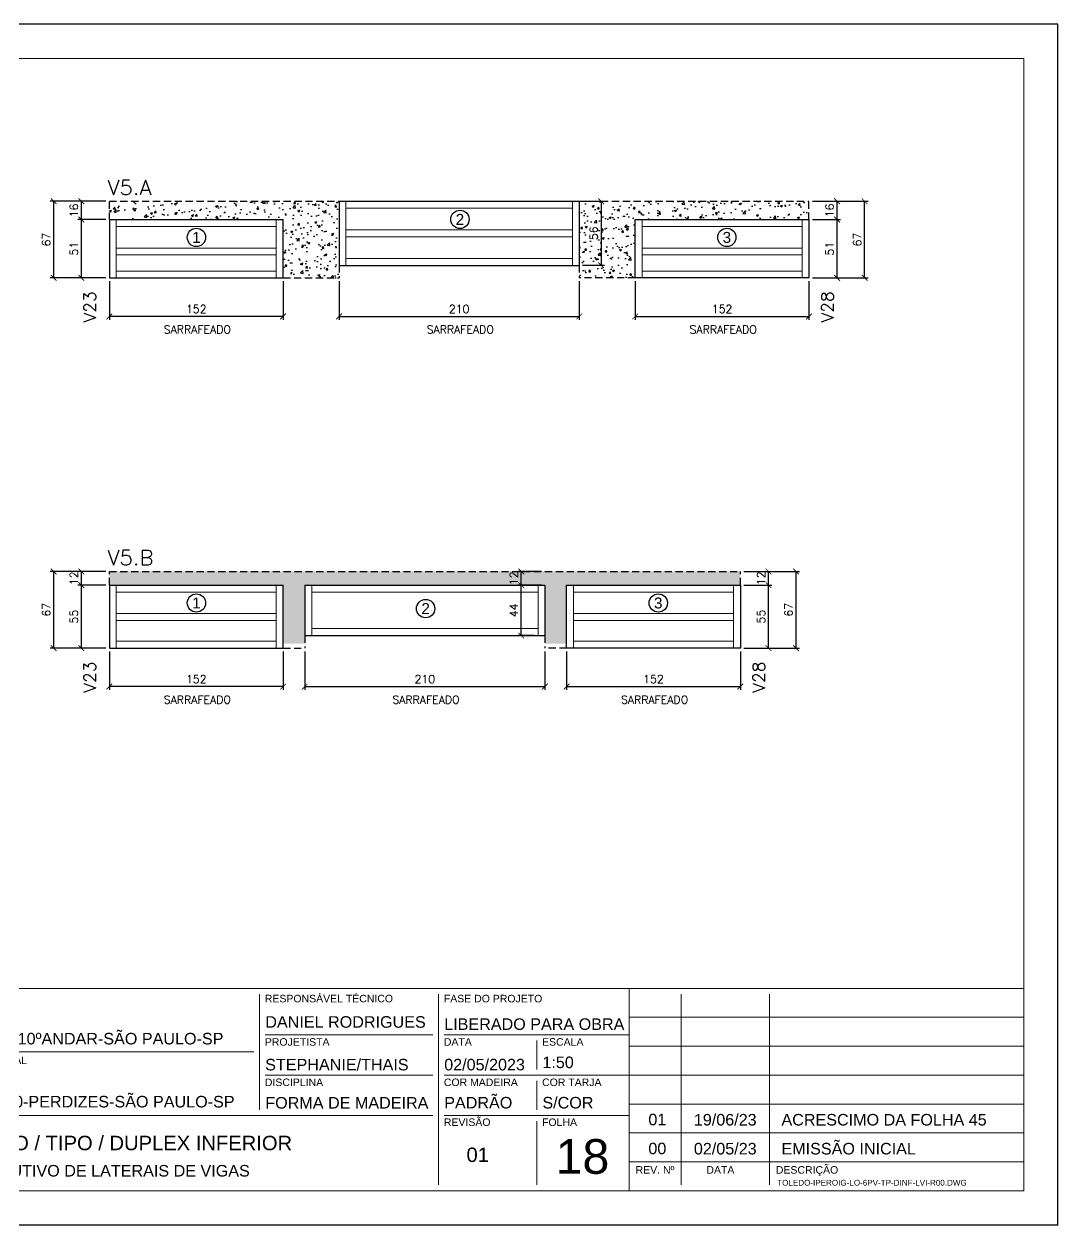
# Model space of a CAD drawing. Extents: x -23436 to 4767, y -4638 to 9755.
# Drawn here: x -16926 to -16021, y 4082 to 5132 of the extents above; entities that cross this region are included whole.
import ezdxf
from ezdxf.enums import TextEntityAlignment as Align

# ---------------------------------------------------------------- set-up
doc = ezdxf.new("R2010")
doc.units = 0
doc.header["$PDMODE"] = 2
doc.header["$PDSIZE"] = 10
doc.linetypes.add('HIDDEN', pattern=[9.525, 6.35, -3.175])
doc.layers.get('0').update_dxf_attribs({"lineweight": 13})
doc.layers.get('Defpoints').update_dxf_attribs({"lineweight": 13})
for name, color, linetype in [('Concreto', 250, 'HIDDEN'), ('Cota', 4, 'Continuous'), ('MB Logo', 255, 'Continuous'), ('Painéis', 200, 'Continuous'), ('Romaneio', 10, 'Continuous')]:
    doc.layers.add(name, color=color, linetype=linetype)
for name, color, linetype, lineweight in [('FOLHA MB', 7, 'Continuous', 13), ('N° Folha', 5, 'Continuous', 13), ('Sarr 2.2x7', 40, 'Continuous', 9), ('Texto Seção', 7, 'Continuous', 15)]:
    doc.layers.add(name, color=color, linetype=linetype, lineweight=lineweight)
doc.layers.add('Laje_Perimetro', color=7, linetype='Continuous', plot=False)
doc.styles.add('ARIAL', font='arial.ttf', dxfattribs={"oblique": 15, "height": 25})
doc.styles.add('MB_C01', font='arial.ttf', dxfattribs={"height": 1.3})
doc.styles.add('MB_C02', font='arial.ttf', dxfattribs={"height": 2})
doc.styles.add('MB_C03', font='arial.ttf', dxfattribs={"height": 2.5})
doc.styles.add('MB_C04', font='arial.ttf', dxfattribs={"height": 6})
doc.styles.add('REGUA-120', font='ROMANS.shx', dxfattribs={"height": 15})
doc.styles.add('ROMANS', font='romans.shx')
doc.dimstyles.new('Cota Paínel', dxfattribs={"dimtxt": 7, "dimasz": 5, "dimexe": 3, "dimexo": 3, "dimgap": 3, "dimtad": 1, "dimdec": 1, "dimzin": 12, "dimdsep": 46, "dimtxsty": 'ROMANS', "dimblk": 'ARCHTICK', "dimcen": 0, "dimclrd": 4, "dimclre": 4, "dimclrt": 1, "dimadec": 1, "dimazin": 3, "dimtfac": 1, "dimtdec": 1, "dimtmove": 0, "dimatfit": 3, "dimldrblk": 'OBLIQUE', "dimfxl": 1, "dimtolj": 1, "dimtzin": 12, "dimarcsym": 0})
pattern_1 = [(50, (0, 0), (17.931505, -1.568803), [1.875, -20.625]), (355, (0, 0), (-3.468783, 18.804803), [1.5, -16.5]), (100.45144, (1.494, -0.13), (14.462721, 17.236), [1.593505, -17.528553]), (46.1842, (0, 5), (26.681033, -4.137982), [2.8125, -30.9375]), (96.63564, (2.223, 4.655), (23.36655, 24.352965), [2.39026, -26.292844]), (351.18416, (0, 5), (23.36655, 24.352965), [2.25, -24.75]), (21, (2.5, 3.75), (14.922676, -10.065472), [1.875, -20.625]), (326, (2.5, 3.75), (6.082883, 18.128751), [1.5, -16.5]), (71.45144, (3.744, 2.911), (21.00556, 8.063279), [1.593505, -17.528553]), (37.5, (0, 0), (0.3039964, 8.3223463), [0, -16.3, 0, -16.75, 0, -16.5625]), (7.5, (0, 0), (6.5767384, 9.860293), [0, -9.55, 0, -15.925, 0, -6.3125]), (327.5, (-5.575, 0), (13.345561, -0.5638718), [0, -6.25, 0, -19.5, 0, -25.875]), (317.5, (-8.075, 0), (14.579654, 2.5026246), [0, -8.125, 0, -12.95, 0, -18.375])]

# ---------------------------------------------------------------- blocks, each defined once
blk = doc.blocks.new('A$C169d8357')
at = {"layer": 'FOLHA MB', "color": 1}
for p, q in [((1109.8, 356.7), (70, 356.7)), ((786.6, 351.7), (786.6, 250.7)), ((943.1, 351.7), (943.1, 185)), ((1109.8, 356.7), (1109.8, 179.9)), ((1455, 356.7), (1109.8, 356.7)), ((1155.3, 185), (1155.3, 351.7)), ((1232.6, 351.7), (1232.6, 185)), ((1455, 331.5), (1109.8, 331.5)), ((938.1, 316.3), (791.6, 316.3)), ((1109.8, 316.3), (948.2, 316.3)), ((1029, 311.3), (1029, 286)), ((1455, 306.2), (1109.8, 306.2)), ((781.5, 301.2), (450.7, 301.2)), ((938.1, 281), (791.6, 281)), ((1109.8, 281), (948.2, 281)), ((1029, 275.9), (1029, 250.7)), ((1455, 281), (1109.8, 281)), ((1455, 255.7), (1109.8, 255.7)), ((938.1, 245.6), (450.7, 245.6)), ((1109.8, 245.6), (948.2, 245.6)), ((1029, 240.6), (1029, 185)), ((1455, 230.4), (1109.8, 230.4)), ((1455, 205.2), (1109.8, 205.2))]:
    blk.add_line(p, q, dxfattribs=at)
for points in [[(0, 1199.9), (0, 149.9), (1485, 149.9), (1485, 1199.9)], [(70, 1169.9), (70, 179.9), (1455, 179.9), (1455, 1169.9)]]:
    blk.add_lwpolyline(points, close=True, dxfattribs=at)
at = {"layer": 'FOLHA MB', "color": 6}
for s, height, style, p in [('RESPONSÁVEL TÉCNICO', 6.566, 'MB_C01', (791.2, 344.6)), ('FASE DO PROJETO', 6.566, 'MB_C01', (947.8, 344.6)), ('R. HUNGRIA,620-10ºANDAR-SÃO PAULO-SP', 10.102, 'MB_C02', (459.7, 307.8)), ('PROJETISTA', 6.57, 'MB_C01', (791.2, 306.7)), ('DATA', 6.57, 'MB_C01', (947.8, 306.7)), ('ESCALA', 6.57, 'MB_C01', (1033.7, 306.7)), ('EMPREENDIMENTO E LOCAL', 6.566, 'MB_C01', (454.3, 290.6)), ('DISCIPLINA', 6.57, 'MB_C01', (791.2, 271.4)), ('COR MADEIRA', 6.566, 'MB_C01', (947.8, 271.4)), ('COR TARJA', 6.57, 'MB_C01', (1033.7, 271.4)), ('RUA IPEROIG,180-PERDIZES-SÃO PAULO-SP', 10.102, 'MB_C02', (459.7, 252.7)), ('REVISÃO', 6.57, 'MB_C01', (947.8, 236.5)), ('FOLHA', 6.57, 'MB_C01', (1033.7, 236.5)), ('PROJETO EXECUTIVO DE LATERAIS DE VIGAS', 10.102, 'MB_C02', (459.7, 192.3))]:
    blk.add_text(s, height=height, dxfattribs=dict(at, style=style)).set_placement(p)
at = {"layer": 'FOLHA MB', "color": 5}
for s, height, style, p in [('DANIEL RODRIGUES', 10.102, 'MB_C02', (791.6, 322.4)), ('LIBERADO PARA OBRA', 10.102, 'MB_C02', (948.1, 320.5)), ('STEPHANIE/THAIS', 10.102, 'MB_C02', (791.5, 285.1)), ('02/05/2023', 10.1, 'MB_C02', (948.1, 285.1)), ('1:50', 10.1, 'MB_C02', (1034, 287.1)), ('PADRÃO', 10.1, 'MB_C02', (948.1, 251.8)), ('FORMA DE MADEIRA', 10.102, 'MB_C02', (791.6, 251.7)), ('S/COR', 10.1, 'MB_C02', (1034, 251.8)), ('01', 10.1, 'MB_C02', (1126.7, 237.1)), ('19/06/23', 10.1, 'MB_C02', (1166.5, 236.9)), ('ACRESCIMO DA FOLHA 45', 10.102, 'MB_C02', (1243.1, 236.9)), ('6º PAVIMENTO / TIPO / DUPLEX INFERIOR', 12.628, 'MB_C03', (459.7, 215.3)), ('00', 10.1, 'MB_C02', (1126.7, 211.8)), ('02/05/23', 10.1, 'MB_C02', (1166.5, 211.6)), ('EMISSÃO INICIAL', 10.102, 'MB_C02', (1243.1, 211.6)), ('01', 12.63, 'MB_C03', (967.6, 205))]:
    blk.add_text(s, height=height, dxfattribs=dict(at, style=style)).set_placement(p)
at = {"layer": 'FOLHA MB', "color": 6, "style": 'MB_C01'}
for s, p in [('REV. Nº', (1132.5, 198.1)), ('DATA', (1189.7, 198.1)), ('DESCRIÇÃO', (1265.5, 198.1))]:
    blk.add_text(s, height=6.57, dxfattribs=at).set_placement(p, align=Align.MIDDLE_CENTER)
at = {"layer": 'FOLHA MB', "insert": (1239.4, 189.4), "char_height": 5.051, "width": 210.818, "attachment_point": 1, "style": 'MB_C04'}
blk.add_mtext('TOLEDO-IPEROIG-LO-6PV-TP-DINF-LVI-R00.DWG', dxfattribs=at)
blk = doc.blocks.new('_ArchTick')
at = {"color": 0, "linetype": 'ByBlock', "const_width": 0.15}
blk.add_lwpolyline([(-0.5, -0.5), (0.5, 0.5)], dxfattribs=at)
blk = doc.blocks.new('*D406')
at = {"layer": 'Cota', "color": 4, "lineweight": -2, "transparency": 16777216}
for p, q in [((-16236.2, 4961.3), (-16211.6, 4961.3)), ((-16214.6, 4910.3), (-16214.6, 4961.3)), ((-16236.2, 4910.3), (-16211.6, 4910.3))]:
    blk.add_line(p, q, dxfattribs=at)
at = {"layer": 'Defpoints', "color": 0, "transparency": 16777216}
for p in [(-16239.2, 4961.3), (-16214.6, 4961.3), (-16239.2, 4910.3)]:
    blk.add_point(p, dxfattribs=at)
at = {"layer": 'Cota', "color": 4, "lineweight": -2, "transparency": 16777216, "xscale": 5, "yscale": 5, "zscale": 5}
for p, rotation in [((-16214.6, 4961.3), 90), ((-16214.6, 4910.3), 270)]:
    blk.add_blockref('_ArchTick', p, dxfattribs=dict(at, rotation=rotation))
at = {"layer": 'Cota', "color": 1, "transparency": 16777216, "insert": (-16221.1, 4935.8), "char_height": 7, "attachment_point": 5, "rotation": 90, "style": 'ROMANS'}
blk.add_mtext('\\A1;51', dxfattribs=at)
blk = doc.blocks.new('_OBLIQUE')
at = {"color": 0, "linetype": 'ByBlock', "lineweight": -2}
for p, q in [((0, 0), (-1, 0)), ((-0.5, -0.5), (0.5, 0.5))]:
    blk.add_line(p, q, dxfattribs=at)
blk = doc.blocks.new('*D407')
at = {"layer": 'Cota', "color": 4, "lineweight": -2, "transparency": 16777216}
for p, q in [((-16236.2, 4977.3), (-16211.6, 4977.3)), ((-16214.6, 4961.3), (-16214.6, 4977.3)), ((-16236.2, 4961.3), (-16211.6, 4961.3))]:
    blk.add_line(p, q, dxfattribs=at)
at = {"layer": 'Defpoints', "color": 0, "transparency": 16777216}
for p in [(-16239.2, 4977.3), (-16214.6, 4977.3), (-16239.2, 4961.3)]:
    blk.add_point(p, dxfattribs=at)
at = {"layer": 'Cota', "color": 4, "lineweight": -2, "transparency": 16777216, "xscale": 5, "yscale": 5, "zscale": 5}
for p, rotation in [((-16214.6, 4977.3), 90), ((-16214.6, 4961.3), 270)]:
    blk.add_blockref('_ArchTick', p, dxfattribs=dict(at, rotation=rotation))
at = {"layer": 'Cota', "color": 1, "transparency": 16777216, "insert": (-16221.1, 4969.3), "char_height": 7, "attachment_point": 5, "rotation": 90, "style": 'ROMANS'}
blk.add_mtext('\\A1;16', dxfattribs=at)
blk = doc.blocks.new('*D408')
at = {"layer": 'Cota', "color": 4, "lineweight": -2, "transparency": 16777216}
for p, q in [((-16236.2, 4977.3), (-16187.5, 4977.3)), ((-16190.5, 4910.3), (-16190.5, 4977.3)), ((-16236.2, 4910.3), (-16187.5, 4910.3))]:
    blk.add_line(p, q, dxfattribs=at)
at = {"layer": 'Defpoints', "color": 0, "transparency": 16777216}
for p in [(-16239.2, 4977.3), (-16190.5, 4977.3), (-16239.2, 4910.3)]:
    blk.add_point(p, dxfattribs=at)
at = {"layer": 'Cota', "color": 4, "lineweight": -2, "transparency": 16777216, "xscale": 5, "yscale": 5, "zscale": 5}
for p, rotation in [((-16190.5, 4977.3), 90), ((-16190.5, 4910.3), 270)]:
    blk.add_blockref('_ArchTick', p, dxfattribs=dict(at, rotation=rotation))
at = {"layer": 'Cota', "color": 1, "transparency": 16777216, "insert": (-16197, 4943.8), "char_height": 7, "attachment_point": 5, "rotation": 90, "style": 'ROMANS'}
blk.add_mtext('\\A1;67', dxfattribs=at)
blk = doc.blocks.new('*D409')
at = {"layer": 'Cota', "color": 4, "lineweight": -2, "transparency": 16777216}
for p, q in [((-16854.2, 4961.3), (-16878.7, 4961.3)), ((-16875.7, 4910.3), (-16875.7, 4961.3)), ((-16854.2, 4910.3), (-16878.7, 4910.3))]:
    blk.add_line(p, q, dxfattribs=at)
at = {"layer": 'Defpoints', "color": 0, "transparency": 16777216}
for p in [(-16875.7, 4961.3), (-16851.2, 4961.3), (-16851.2, 4910.3)]:
    blk.add_point(p, dxfattribs=at)
at = {"layer": 'Cota', "color": 4, "lineweight": -2, "transparency": 16777216, "xscale": 5, "yscale": 5, "zscale": 5}
for p, rotation in [((-16875.7, 4961.3), 90), ((-16875.7, 4910.3), 270)]:
    blk.add_blockref('_ArchTick', p, dxfattribs=dict(at, rotation=rotation))
at = {"layer": 'Cota', "color": 1, "transparency": 16777216, "insert": (-16882.2, 4935.8), "char_height": 7, "attachment_point": 5, "rotation": 90, "style": 'ROMANS'}
blk.add_mtext('\\A1;51', dxfattribs=at)
blk = doc.blocks.new('*D410')
at = {"layer": 'Cota', "color": 4, "lineweight": -2, "transparency": 16777216}
for p, q in [((-16854.2, 4977.3), (-16878.7, 4977.3)), ((-16875.7, 4961.3), (-16875.7, 4977.3)), ((-16854.2, 4961.3), (-16878.7, 4961.3))]:
    blk.add_line(p, q, dxfattribs=at)
at = {"layer": 'Defpoints', "color": 0, "transparency": 16777216}
for p in [(-16875.7, 4977.3), (-16851.2, 4977.3), (-16851.2, 4961.3)]:
    blk.add_point(p, dxfattribs=at)
at = {"layer": 'Cota', "color": 4, "lineweight": -2, "transparency": 16777216, "xscale": 5, "yscale": 5, "zscale": 5}
for p, rotation in [((-16875.7, 4977.3), 90), ((-16875.7, 4961.3), 270)]:
    blk.add_blockref('_ArchTick', p, dxfattribs=dict(at, rotation=rotation))
at = {"layer": 'Cota', "color": 1, "transparency": 16777216, "insert": (-16882.2, 4969.3), "char_height": 7, "attachment_point": 5, "rotation": 90, "style": 'ROMANS'}
blk.add_mtext('\\A1;16', dxfattribs=at)
blk = doc.blocks.new('*D411')
at = {"layer": 'Cota', "color": 4, "lineweight": -2, "transparency": 16777216}
for p, q in [((-16854.2, 4977.3), (-16902.9, 4977.3)), ((-16899.9, 4910.3), (-16899.9, 4977.3)), ((-16854.2, 4910.3), (-16902.9, 4910.3))]:
    blk.add_line(p, q, dxfattribs=at)
at = {"layer": 'Defpoints', "color": 0, "transparency": 16777216}
for p in [(-16899.9, 4977.3), (-16851.2, 4977.3), (-16851.2, 4910.3)]:
    blk.add_point(p, dxfattribs=at)
at = {"layer": 'Cota', "color": 4, "lineweight": -2, "transparency": 16777216, "xscale": 5, "yscale": 5, "zscale": 5}
for p, rotation in [((-16899.9, 4977.3), 90), ((-16899.9, 4910.3), 270)]:
    blk.add_blockref('_ArchTick', p, dxfattribs=dict(at, rotation=rotation))
at = {"layer": 'Cota', "color": 1, "transparency": 16777216, "insert": (-16906.4, 4943.8), "char_height": 7, "attachment_point": 5, "rotation": 90, "style": 'ROMANS'}
blk.add_mtext('\\A1;67', dxfattribs=at)
blk = doc.blocks.new('*D412')
at = {"layer": 'Cota', "color": 4, "lineweight": -2, "transparency": 16777216}
for p, q in [((-16851.2, 4907.3), (-16851.2, 4873.6)), ((-16699.2, 4907.3), (-16699.2, 4873.6)), ((-16699.2, 4876.6), (-16851.2, 4876.6))]:
    blk.add_line(p, q, dxfattribs=at)
at = {"layer": 'Defpoints', "color": 0, "transparency": 16777216}
for p in [(-16851.2, 4910.3), (-16699.2, 4910.3), (-16851.2, 4876.6)]:
    blk.add_point(p, dxfattribs=at)
at = {"layer": 'Cota', "color": 4, "lineweight": -2, "transparency": 16777216, "xscale": 5, "yscale": 5, "zscale": 5, "rotation": 180}
blk.add_blockref('_ArchTick', (-16851.2, 4876.6), dxfattribs=at)
at = {"layer": 'Cota', "color": 4, "lineweight": -2, "transparency": 16777216, "xscale": 5, "yscale": 5, "zscale": 5}
blk.add_blockref('_ArchTick', (-16699.2, 4876.6), dxfattribs=at)
at = {"layer": 'Cota', "color": 1, "transparency": 16777216, "insert": (-16775.2, 4883.1), "char_height": 7, "attachment_point": 5, "style": 'ROMANS'}
blk.add_mtext('\\A1;152', dxfattribs=at)
blk = doc.blocks.new('*D413')
at = {"layer": 'Cota', "color": 4, "lineweight": -2, "transparency": 16777216}
for p, q in [((-16650.2, 4907.3), (-16650.2, 4873.6)), ((-16440.2, 4907.3), (-16440.2, 4873.6)), ((-16650.2, 4876.6), (-16440.2, 4876.6))]:
    blk.add_line(p, q, dxfattribs=at)
at = {"layer": 'Defpoints', "color": 0, "transparency": 16777216}
for p in [(-16650.2, 4910.3), (-16440.2, 4910.3), (-16440.2, 4876.6)]:
    blk.add_point(p, dxfattribs=at)
at = {"layer": 'Cota', "color": 4, "lineweight": -2, "transparency": 16777216, "xscale": 5, "yscale": 5, "zscale": 5, "rotation": 180}
blk.add_blockref('_ArchTick', (-16650.2, 4876.6), dxfattribs=at)
at = {"layer": 'Cota', "color": 4, "lineweight": -2, "transparency": 16777216, "xscale": 5, "yscale": 5, "zscale": 5}
blk.add_blockref('_ArchTick', (-16440.2, 4876.6), dxfattribs=at)
at = {"layer": 'Cota', "color": 1, "transparency": 16777216, "insert": (-16545.2, 4883.1), "char_height": 7, "attachment_point": 5, "style": 'ROMANS'}
blk.add_mtext('\\A1;210', dxfattribs=at)
blk = doc.blocks.new('*D414')
at = {"layer": 'Cota', "color": 4, "lineweight": -2, "transparency": 16777216}
for p, q in [((-16391.2, 4907.3), (-16391.2, 4873.6)), ((-16239.2, 4907.3), (-16239.2, 4873.6)), ((-16391.2, 4876.6), (-16239.2, 4876.6))]:
    blk.add_line(p, q, dxfattribs=at)
at = {"layer": 'Defpoints', "color": 0, "transparency": 16777216}
for p in [(-16391.2, 4910.3), (-16239.2, 4910.3), (-16239.2, 4876.6)]:
    blk.add_point(p, dxfattribs=at)
at = {"layer": 'Cota', "color": 4, "lineweight": -2, "transparency": 16777216, "xscale": 5, "yscale": 5, "zscale": 5, "rotation": 180}
blk.add_blockref('_ArchTick', (-16391.2, 4876.6), dxfattribs=at)
at = {"layer": 'Cota', "color": 4, "lineweight": -2, "transparency": 16777216, "xscale": 5, "yscale": 5, "zscale": 5}
blk.add_blockref('_ArchTick', (-16239.2, 4876.6), dxfattribs=at)
at = {"layer": 'Cota', "color": 1, "transparency": 16777216, "insert": (-16315.2, 4883.1), "char_height": 7, "attachment_point": 5, "style": 'ROMANS'}
blk.add_mtext('\\A1;152', dxfattribs=at)
blk = doc.blocks.new('*D415')
at = {"layer": 'Cota', "color": 4, "lineweight": -2, "transparency": 16777216}
for p, q in [((-16296.2, 4641.6), (-16271.6, 4641.6)), ((-16274.6, 4586.6), (-16274.6, 4641.6)), ((-16296.2, 4586.6), (-16271.6, 4586.6))]:
    blk.add_line(p, q, dxfattribs=at)
at = {"layer": 'Defpoints', "color": 0, "transparency": 16777216}
for p in [(-16299.2, 4641.6), (-16274.6, 4641.6), (-16299.2, 4586.6)]:
    blk.add_point(p, dxfattribs=at)
at = {"layer": 'Cota', "color": 4, "lineweight": -2, "transparency": 16777216, "xscale": 5, "yscale": 5, "zscale": 5}
for p, rotation in [((-16274.6, 4641.6), 90), ((-16274.6, 4586.6), 270)]:
    blk.add_blockref('_ArchTick', p, dxfattribs=dict(at, rotation=rotation))
at = {"layer": 'Cota', "color": 1, "transparency": 16777216, "insert": (-16281.1, 4614.1), "char_height": 7, "attachment_point": 5, "rotation": 90, "style": 'ROMANS'}
blk.add_mtext('\\A1;55', dxfattribs=at)
blk = doc.blocks.new('*D416')
at = {"layer": 'Cota', "color": 4, "lineweight": -2, "transparency": 16777216}
for p, q in [((-16296.2, 4653.6), (-16271.6, 4653.6)), ((-16274.6, 4641.6), (-16274.6, 4653.6)), ((-16296.2, 4641.6), (-16271.6, 4641.6))]:
    blk.add_line(p, q, dxfattribs=at)
at = {"layer": 'Defpoints', "color": 0, "transparency": 16777216}
for p in [(-16299.2, 4653.6), (-16274.6, 4653.6), (-16299.2, 4641.6)]:
    blk.add_point(p, dxfattribs=at)
at = {"layer": 'Cota', "color": 4, "lineweight": -2, "transparency": 16777216, "xscale": 5, "yscale": 5, "zscale": 5}
for p, rotation in [((-16274.6, 4653.6), 90), ((-16274.6, 4641.6), 270)]:
    blk.add_blockref('_ArchTick', p, dxfattribs=dict(at, rotation=rotation))
at = {"layer": 'Cota', "color": 1, "transparency": 16777216, "insert": (-16281.1, 4647.6), "char_height": 7, "attachment_point": 5, "rotation": 90, "style": 'ROMANS'}
blk.add_mtext('\\A1;12', dxfattribs=at)
blk = doc.blocks.new('*D417')
at = {"layer": 'Cota', "color": 4, "lineweight": -2, "transparency": 16777216}
for p, q in [((-16296.2, 4653.6), (-16247.5, 4653.6)), ((-16250.5, 4586.6), (-16250.5, 4653.6)), ((-16296.2, 4586.6), (-16247.5, 4586.6))]:
    blk.add_line(p, q, dxfattribs=at)
at = {"layer": 'Defpoints', "color": 0, "transparency": 16777216}
for p in [(-16299.2, 4653.6), (-16250.5, 4653.6), (-16299.2, 4586.6)]:
    blk.add_point(p, dxfattribs=at)
at = {"layer": 'Cota', "color": 4, "lineweight": -2, "transparency": 16777216, "xscale": 5, "yscale": 5, "zscale": 5}
for p, rotation in [((-16250.5, 4653.6), 90), ((-16250.5, 4586.6), 270)]:
    blk.add_blockref('_ArchTick', p, dxfattribs=dict(at, rotation=rotation))
at = {"layer": 'Cota', "color": 1, "transparency": 16777216, "insert": (-16257, 4620.1), "char_height": 7, "attachment_point": 5, "rotation": 90, "style": 'ROMANS'}
blk.add_mtext('\\A1;67', dxfattribs=at)
blk = doc.blocks.new('*D418')
at = {"layer": 'Cota', "color": 4, "lineweight": -2, "transparency": 16777216}
for p, q in [((-16854.2, 4641.6), (-16878.7, 4641.6)), ((-16875.7, 4586.6), (-16875.7, 4641.6)), ((-16854.2, 4586.6), (-16878.7, 4586.6))]:
    blk.add_line(p, q, dxfattribs=at)
at = {"layer": 'Defpoints', "color": 0, "transparency": 16777216}
for p in [(-16875.7, 4641.6), (-16851.2, 4641.6), (-16851.2, 4586.6)]:
    blk.add_point(p, dxfattribs=at)
at = {"layer": 'Cota', "color": 4, "lineweight": -2, "transparency": 16777216, "xscale": 5, "yscale": 5, "zscale": 5}
for p, rotation in [((-16875.7, 4641.6), 90), ((-16875.7, 4586.6), 270)]:
    blk.add_blockref('_ArchTick', p, dxfattribs=dict(at, rotation=rotation))
at = {"layer": 'Cota', "color": 1, "transparency": 16777216, "insert": (-16882.2, 4614.1), "char_height": 7, "attachment_point": 5, "rotation": 90, "style": 'ROMANS'}
blk.add_mtext('\\A1;55', dxfattribs=at)
blk = doc.blocks.new('*D419')
at = {"layer": 'Cota', "color": 4, "lineweight": -2, "transparency": 16777216}
for p, q in [((-16854.2, 4653.6), (-16878.7, 4653.6)), ((-16875.7, 4641.6), (-16875.7, 4653.6)), ((-16854.2, 4641.6), (-16878.7, 4641.6))]:
    blk.add_line(p, q, dxfattribs=at)
at = {"layer": 'Defpoints', "color": 0, "transparency": 16777216}
for p in [(-16875.7, 4653.6), (-16851.2, 4653.6), (-16851.2, 4641.6)]:
    blk.add_point(p, dxfattribs=at)
at = {"layer": 'Cota', "color": 4, "lineweight": -2, "transparency": 16777216, "xscale": 5, "yscale": 5, "zscale": 5}
for p, rotation in [((-16875.7, 4653.6), 90), ((-16875.7, 4641.6), 270)]:
    blk.add_blockref('_ArchTick', p, dxfattribs=dict(at, rotation=rotation))
at = {"layer": 'Cota', "color": 1, "transparency": 16777216, "insert": (-16882.2, 4647.6), "char_height": 7, "attachment_point": 5, "rotation": 90, "style": 'ROMANS'}
blk.add_mtext('\\A1;12', dxfattribs=at)
blk = doc.blocks.new('*D420')
at = {"layer": 'Cota', "color": 4, "lineweight": -2, "transparency": 16777216}
for p, q in [((-16854.2, 4653.6), (-16902.9, 4653.6)), ((-16899.9, 4586.6), (-16899.9, 4653.6)), ((-16854.2, 4586.6), (-16902.9, 4586.6))]:
    blk.add_line(p, q, dxfattribs=at)
at = {"layer": 'Defpoints', "color": 0, "transparency": 16777216}
for p in [(-16899.9, 4653.6), (-16851.2, 4653.6), (-16851.2, 4586.6)]:
    blk.add_point(p, dxfattribs=at)
at = {"layer": 'Cota', "color": 4, "lineweight": -2, "transparency": 16777216, "xscale": 5, "yscale": 5, "zscale": 5}
for p, rotation in [((-16899.9, 4653.6), 90), ((-16899.9, 4586.6), 270)]:
    blk.add_blockref('_ArchTick', p, dxfattribs=dict(at, rotation=rotation))
at = {"layer": 'Cota', "color": 1, "transparency": 16777216, "insert": (-16906.4, 4620.1), "char_height": 7, "attachment_point": 5, "rotation": 90, "style": 'ROMANS'}
blk.add_mtext('\\A1;67', dxfattribs=at)
blk = doc.blocks.new('*D421')
at = {"layer": 'Cota', "color": 4, "lineweight": -2, "transparency": 16777216}
for p, q in [((-16851.2, 4583.6), (-16851.2, 4550)), ((-16699.2, 4583.6), (-16699.2, 4550)), ((-16699.2, 4553), (-16851.2, 4553))]:
    blk.add_line(p, q, dxfattribs=at)
at = {"layer": 'Defpoints', "color": 0, "transparency": 16777216}
for p in [(-16851.2, 4586.6), (-16699.2, 4586.6), (-16851.2, 4553)]:
    blk.add_point(p, dxfattribs=at)
at = {"layer": 'Cota', "color": 4, "lineweight": -2, "transparency": 16777216, "xscale": 5, "yscale": 5, "zscale": 5, "rotation": 180}
blk.add_blockref('_ArchTick', (-16851.2, 4553), dxfattribs=at)
at = {"layer": 'Cota', "color": 4, "lineweight": -2, "transparency": 16777216, "xscale": 5, "yscale": 5, "zscale": 5}
blk.add_blockref('_ArchTick', (-16699.2, 4553), dxfattribs=at)
at = {"layer": 'Cota', "color": 1, "transparency": 16777216, "insert": (-16775.2, 4559.5), "char_height": 7, "attachment_point": 5, "style": 'ROMANS'}
blk.add_mtext('\\A1;152', dxfattribs=at)
blk = doc.blocks.new('*D422')
at = {"layer": 'Cota', "color": 4, "lineweight": -2, "transparency": 16777216}
for p, q in [((-16680.2, 4583.6), (-16680.2, 4550)), ((-16470.2, 4583.6), (-16470.2, 4550)), ((-16680.2, 4553), (-16470.2, 4553))]:
    blk.add_line(p, q, dxfattribs=at)
at = {"layer": 'Defpoints', "color": 0, "transparency": 16777216}
for p in [(-16680.2, 4586.6), (-16470.2, 4586.6), (-16470.2, 4553)]:
    blk.add_point(p, dxfattribs=at)
at = {"layer": 'Cota', "color": 4, "lineweight": -2, "transparency": 16777216, "xscale": 5, "yscale": 5, "zscale": 5, "rotation": 180}
blk.add_blockref('_ArchTick', (-16680.2, 4553), dxfattribs=at)
at = {"layer": 'Cota', "color": 4, "lineweight": -2, "transparency": 16777216, "xscale": 5, "yscale": 5, "zscale": 5}
blk.add_blockref('_ArchTick', (-16470.2, 4553), dxfattribs=at)
at = {"layer": 'Cota', "color": 1, "transparency": 16777216, "insert": (-16575.2, 4559.5), "char_height": 7, "attachment_point": 5, "style": 'ROMANS'}
blk.add_mtext('\\A1;210', dxfattribs=at)
blk = doc.blocks.new('*D423')
at = {"layer": 'Cota', "color": 4, "lineweight": -2, "transparency": 16777216}
for p, q in [((-16451.2, 4583.6), (-16451.2, 4550)), ((-16299.2, 4583.6), (-16299.2, 4550)), ((-16451.2, 4553), (-16299.2, 4553))]:
    blk.add_line(p, q, dxfattribs=at)
at = {"layer": 'Defpoints', "color": 0, "transparency": 16777216}
for p in [(-16451.2, 4586.6), (-16299.2, 4586.6), (-16299.2, 4553)]:
    blk.add_point(p, dxfattribs=at)
at = {"layer": 'Cota', "color": 4, "lineweight": -2, "transparency": 16777216, "xscale": 5, "yscale": 5, "zscale": 5, "rotation": 180}
blk.add_blockref('_ArchTick', (-16451.2, 4553), dxfattribs=at)
at = {"layer": 'Cota', "color": 4, "lineweight": -2, "transparency": 16777216, "xscale": 5, "yscale": 5, "zscale": 5}
blk.add_blockref('_ArchTick', (-16299.2, 4553), dxfattribs=at)
at = {"layer": 'Cota', "color": 1, "transparency": 16777216, "insert": (-16375.2, 4559.5), "char_height": 7, "attachment_point": 5, "style": 'ROMANS'}
blk.add_mtext('\\A1;152', dxfattribs=at)
blk = doc.blocks.new('*D424')
at = {"layer": 'Cota', "color": 4, "lineweight": -2, "transparency": 16777216}
for p, q in [((-16479.2, 4641.6), (-16493.9, 4641.6)), ((-16490.9, 4597.6), (-16490.9, 4641.6)), ((-16479.2, 4597.6), (-16493.9, 4597.6))]:
    blk.add_line(p, q, dxfattribs=at)
at = {"layer": 'Defpoints', "color": 0, "transparency": 16777216}
for p in [(-16490.9, 4641.6), (-16476.2, 4641.6), (-16476.2, 4597.6)]:
    blk.add_point(p, dxfattribs=at)
at = {"layer": 'Cota', "color": 4, "lineweight": -2, "transparency": 16777216, "xscale": 5, "yscale": 5, "zscale": 5}
for p, rotation in [((-16490.9, 4641.6), 90), ((-16490.9, 4597.6), 270)]:
    blk.add_blockref('_ArchTick', p, dxfattribs=dict(at, rotation=rotation))
at = {"layer": 'Cota', "color": 1, "transparency": 16777216, "insert": (-16497.4, 4619.6), "char_height": 7, "attachment_point": 5, "rotation": 90, "style": 'ROMANS'}
blk.add_mtext('\\A1;44', dxfattribs=at)
blk = doc.blocks.new('*D425')
at = {"layer": 'Cota', "color": 4, "lineweight": -2, "transparency": 16777216}
for p, q in [((-16473.2, 4653.6), (-16493.9, 4653.6)), ((-16490.9, 4641.6), (-16490.9, 4653.6)), ((-16473.2, 4641.6), (-16493.9, 4641.6))]:
    blk.add_line(p, q, dxfattribs=at)
at = {"layer": 'Defpoints', "color": 0, "transparency": 16777216}
for p in [(-16490.9, 4653.6), (-16470.2, 4653.6), (-16470.2, 4641.6)]:
    blk.add_point(p, dxfattribs=at)
at = {"layer": 'Cota', "color": 4, "lineweight": -2, "transparency": 16777216, "xscale": 5, "yscale": 5, "zscale": 5}
for p, rotation in [((-16490.9, 4653.6), 90), ((-16490.9, 4641.6), 270)]:
    blk.add_blockref('_ArchTick', p, dxfattribs=dict(at, rotation=rotation))
at = {"layer": 'Cota', "color": 1, "transparency": 16777216, "insert": (-16497.4, 4647.6), "char_height": 7, "attachment_point": 5, "rotation": 90, "style": 'ROMANS'}
blk.add_mtext('\\A1;12', dxfattribs=at)
blk = doc.blocks.new('*D426')
at = {"layer": 'Cota', "color": 4, "lineweight": -2, "transparency": 16777216}
for p, q in [((-16437.2, 4977.3), (-16418, 4977.3)), ((-16421, 4977.3), (-16421, 4921.3)), ((-16437.2, 4921.3), (-16418, 4921.3))]:
    blk.add_line(p, q, dxfattribs=at)
at = {"layer": 'Defpoints', "color": 0, "transparency": 16777216}
for p in [(-16440.2, 4977.3), (-16440.2, 4921.3), (-16421, 4921.3)]:
    blk.add_point(p, dxfattribs=at)
at = {"layer": 'Cota', "color": 4, "lineweight": -2, "transparency": 16777216, "xscale": 5, "yscale": 5, "zscale": 5}
for p, rotation in [((-16421, 4977.3), 90), ((-16421, 4921.3), 270)]:
    blk.add_blockref('_ArchTick', p, dxfattribs=dict(at, rotation=rotation))
at = {"layer": 'Cota', "color": 1, "transparency": 16777216, "insert": (-16427.5, 4949.3), "char_height": 7, "attachment_point": 5, "rotation": 90, "style": 'ROMANS'}
blk.add_mtext('\\A1;56', dxfattribs=at)

msp = doc.modelspace()

# ---------------------------------------------------------------- hatches: boundary and pattern name
at = {"layer": 'Concreto'}
h = msp.add_hatch(dxfattribs=at)
h.set_pattern_fill('AR-CONC', color=256, scale=2.5)
h.set_pattern_definition(pattern_1)
h.paths.add_polyline_path([(-16650.19, 4977.26), (-16851.19, 4977.26), (-16851.19, 4961.26), (-16845.19, 4961.26), (-16705.19, 4961.26), (-16699.19, 4961.26), (-16699.19, 4910.26), (-16650.19, 4910.26), (-16650.19, 4921.26)])
h = msp.add_hatch(dxfattribs=at)
h.set_pattern_fill('AR-CONC', color=256, scale=2.5)
h.set_pattern_definition(pattern_1)
h.paths.add_polyline_path([(-16391.19, 4961.26), (-16385.19, 4961.26), (-16245.19, 4961.26), (-16239.19, 4961.26), (-16239.19, 4977.26), (-16440.19, 4977.26), (-16440.19, 4921.26), (-16440.19, 4910.26), (-16391.19, 4910.26)])
h.paths.add_polyline_path([(-16422.29, 4941.84), (-16422.29, 4956.68), (-16432.79, 4956.68), (-16432.79, 4941.84)], flags=24)
h = msp.add_hatch(dxfattribs=at)
h.set_pattern_fill('AR-CONC', color=256, scale=2.5)
h.set_pattern_definition([(50, (1e-11, -319.622), (17.931505, -1.568803), [1.875, -20.625]), (355, (1e-11, -319.622), (-3.468783, 18.804803), [1.5, -16.5]), (100.45144, (1.494, -319.753), (14.462721, 17.236), [1.593505, -17.528553]), (46.1842, (1e-11, -314.622), (26.681033, -4.137982), [2.8125, -30.9375]), (96.63564, (2.223, -314.967), (23.36655, 24.352965), [2.39026, -26.292844]), (351.18416, (1e-11, -314.622), (23.36655, 24.352965), [2.25, -24.75]), (21, (2.5, -315.872), (14.922676, -10.065472), [1.875, -20.625]), (326, (2.5, -315.872), (6.082883, 18.128751), [1.5, -16.5]), (71.45144, (3.744, -316.711), (21.00556, 8.063279), [1.593505, -17.528553]), (37.5, (1e-11, -319.6224), (0.3039964, 8.3223463), [0, -16.3, 0, -16.75, 0, -16.5625]), (7.5, (1e-11, -319.622), (6.5767384, 9.860293), [0, -9.55, 0, -15.925, 0, -6.3125]), (327.5, (-5.575, -319.6224), (13.345561, -0.5638718), [0, -6.25, 0, -19.5, 0, -25.875]), (317.5, (-8.075, -319.622), (14.579654, 2.5026246), [0, -8.125, 0, -12.95, 0, -18.375])])
h.paths.add_polyline_path([(-16680.19, 4641.64), (-16470.19, 4641.64), (-16470.19, 4601.64), (-16470.19, 4590.64), (-16451.19, 4590.64), (-16451.19, 4641.64), (-16299.19, 4641.64), (-16299.19, 4653.64), (-16851.19, 4653.64), (-16851.19, 4641.64), (-16699.19, 4641.64), (-16699.19, 4590.64), (-16680.19, 4590.64), (-16680.19, 4601.64)])

# ---------------------------------------------------------------- linework, layer by layer
for p, q in [((-16851.19, 4977.26), (-16650.19, 4977.26)), ((-16851.19, 4961.26), (-16851.19, 4977.26)), ((-16440.19, 4977.26), (-16239.19, 4977.26)), ((-16239.19, 4961.26), (-16239.19, 4977.26)), ((-16650.19, 4921.26), (-16650.19, 4910.26)), ((-16440.19, 4921.26), (-16440.19, 4910.26)), ((-16699.19, 4910.26), (-16650.19, 4910.26)), ((-16391.19, 4910.26), (-16440.19, 4910.26)), ((-16851.19, 4653.64), (-16299.19, 4653.64)), ((-16851.19, 4641.64), (-16851.19, 4653.64)), ((-16299.19, 4641.64), (-16299.19, 4653.64)), ((-16680.19, 4597.64), (-16680.19, 4586.64)), ((-16470.19, 4597.64), (-16470.19, 4586.64)), ((-16699.19, 4586.64), (-16680.19, 4586.64)), ((-16451.19, 4586.64), (-16470.19, 4586.64))]:
    msp.add_line(p, q, dxfattribs=at)
at = {"layer": 'Laje_Perimetro'}
msp.add_lwpolyline([(-16021.36, 5132.26), (-17506.38, 5132.26), (-17506.38, 4082.26), (-16021.36, 4082.26)], close=True, dxfattribs=at)
at = {"layer": 'Painéis'}
for p, q in [((-16650.19, 4977.26), (-16650.19, 4921.26)), ((-16650.19, 4977.26), (-16440.19, 4977.26)), ((-16440.19, 4977.26), (-16440.19, 4921.26)), ((-16851.19, 4961.26), (-16851.19, 4910.26)), ((-16851.19, 4961.26), (-16699.19, 4961.26)), ((-16699.19, 4910.26), (-16699.19, 4961.26)), ((-16391.19, 4910.26), (-16391.19, 4961.26)), ((-16391.19, 4961.26), (-16239.19, 4961.26)), ((-16239.19, 4961.26), (-16239.19, 4910.26)), ((-16650.19, 4921.26), (-16440.19, 4921.26)), ((-16851.19, 4910.26), (-16699.19, 4910.26)), ((-16239.19, 4910.26), (-16391.19, 4910.26)), ((-16851.19, 4641.64), (-16699.19, 4641.64)), ((-16851.19, 4641.64), (-16851.19, 4586.64)), ((-16699.19, 4586.64), (-16699.19, 4641.64)), ((-16680.19, 4641.64), (-16470.19, 4641.64)), ((-16680.19, 4641.64), (-16680.19, 4597.64)), ((-16470.19, 4641.64), (-16470.19, 4597.64)), ((-16451.19, 4641.64), (-16299.19, 4641.64)), ((-16451.19, 4586.64), (-16451.19, 4641.64)), ((-16299.19, 4641.64), (-16299.19, 4586.64)), ((-16680.19, 4597.64), (-16470.19, 4597.64)), ((-16851.19, 4586.64), (-16699.19, 4586.64)), ((-16299.19, 4586.64), (-16451.19, 4586.64))]:
    msp.add_line(p, q, dxfattribs=at)
at = {"layer": 'Romaneio'}
for centre in [(-16544.54, 4961.44), (-16775.03, 4945.68), (-16311.03, 4945.68), (-16775.03, 4626.06), (-16371.03, 4626.06), (-16574.54, 4621.18)]:
    msp.add_circle(centre, 8, dxfattribs=at)
at = {"layer": 'Sarr 2.2x7', "color": 50}
for p, q in [((-16650.19, 4921.26), (-16650.19, 4977.26)), ((-16650.19, 4977.26), (-16647.19, 4977.26)), ((-16644.19, 4977.26), (-16647.19, 4977.26)), ((-16644.19, 4921.26), (-16644.19, 4977.26)), ((-16644.19, 4977.26), (-16644.19, 4974.26)), ((-16644.19, 4977.26), (-16446.19, 4977.26)), ((-16446.19, 4977.26), (-16443.19, 4977.26)), ((-16446.19, 4977.26), (-16446.19, 4921.26)), ((-16446.19, 4977.26), (-16446.19, 4974.26)), ((-16440.19, 4977.26), (-16443.19, 4977.26)), ((-16440.19, 4977.26), (-16440.19, 4921.26)), ((-16644.19, 4971.26), (-16644.19, 4974.26)), ((-16644.19, 4971.26), (-16446.19, 4971.26)), ((-16446.19, 4971.26), (-16446.19, 4974.26)), ((-16851.19, 4910.26), (-16851.19, 4961.26)), ((-16851.19, 4961.26), (-16848.19, 4961.26)), ((-16845.19, 4961.26), (-16848.19, 4961.26)), ((-16845.19, 4910.26), (-16845.19, 4961.26)), ((-16845.19, 4961.26), (-16845.19, 4958.26)), ((-16845.19, 4961.26), (-16705.19, 4961.26)), ((-16845.19, 4955.26), (-16845.19, 4958.26)), ((-16705.19, 4961.26), (-16702.19, 4961.26)), ((-16705.19, 4961.26), (-16705.19, 4910.26)), ((-16705.19, 4961.26), (-16705.19, 4958.26)), ((-16705.19, 4955.26), (-16705.19, 4958.26)), ((-16699.19, 4961.26), (-16702.19, 4961.26)), ((-16699.19, 4961.26), (-16699.19, 4910.26)), ((-16391.19, 4910.26), (-16391.19, 4961.26)), ((-16391.19, 4961.26), (-16388.19, 4961.26)), ((-16385.19, 4961.26), (-16388.19, 4961.26)), ((-16385.19, 4910.26), (-16385.19, 4961.26)), ((-16385.19, 4961.26), (-16385.19, 4958.26)), ((-16385.19, 4961.26), (-16245.19, 4961.26)), ((-16385.19, 4955.26), (-16385.19, 4958.26)), ((-16245.19, 4961.26), (-16242.19, 4961.26)), ((-16245.19, 4961.26), (-16245.19, 4910.26)), ((-16245.19, 4961.26), (-16245.19, 4958.26)), ((-16245.19, 4955.26), (-16245.19, 4958.26)), ((-16239.19, 4961.26), (-16242.19, 4961.26)), ((-16239.19, 4961.26), (-16239.19, 4910.26)), ((-16845.19, 4955.26), (-16705.19, 4955.26)), ((-16644.19, 4952.26), (-16644.19, 4949.26)), ((-16644.19, 4952.26), (-16446.19, 4952.26)), ((-16644.19, 4946.26), (-16644.19, 4949.26)), ((-16644.19, 4946.26), (-16446.19, 4946.26)), ((-16446.19, 4952.26), (-16446.19, 4949.26)), ((-16446.19, 4946.26), (-16446.19, 4949.26)), ((-16385.19, 4955.26), (-16245.19, 4955.26)), ((-16845.19, 4936.37), (-16845.19, 4933.37)), ((-16845.19, 4936.37), (-16705.19, 4936.37)), ((-16705.19, 4936.37), (-16705.19, 4933.37)), ((-16385.19, 4936.37), (-16385.19, 4933.37)), ((-16385.19, 4936.37), (-16245.19, 4936.37)), ((-16245.19, 4936.37), (-16245.19, 4933.37)), ((-16845.19, 4930.37), (-16845.19, 4933.37)), ((-16845.19, 4930.37), (-16705.19, 4930.37)), ((-16705.19, 4930.37), (-16705.19, 4933.37)), ((-16446.19, 4927.26), (-16644.19, 4927.26)), ((-16644.19, 4927.26), (-16644.19, 4924.26)), ((-16446.19, 4927.26), (-16446.19, 4924.26)), ((-16385.19, 4930.37), (-16385.19, 4933.37)), ((-16385.19, 4930.37), (-16245.19, 4930.37)), ((-16245.19, 4930.37), (-16245.19, 4933.37)), ((-16705.19, 4916.26), (-16845.19, 4916.26)), ((-16845.19, 4916.26), (-16845.19, 4913.26)), ((-16705.19, 4916.26), (-16705.19, 4913.26)), ((-16650.19, 4921.26), (-16647.19, 4921.26)), ((-16644.19, 4921.26), (-16647.19, 4921.26)), ((-16644.19, 4921.26), (-16644.19, 4924.26)), ((-16446.19, 4921.26), (-16644.19, 4921.26)), ((-16446.19, 4921.26), (-16446.19, 4924.26)), ((-16446.19, 4921.26), (-16443.19, 4921.26)), ((-16440.19, 4921.26), (-16443.19, 4921.26)), ((-16245.19, 4916.26), (-16385.19, 4916.26)), ((-16385.19, 4916.26), (-16385.19, 4913.26)), ((-16245.19, 4916.26), (-16245.19, 4913.26)), ((-16851.19, 4910.26), (-16848.19, 4910.26)), ((-16845.19, 4910.26), (-16848.19, 4910.26)), ((-16845.19, 4910.26), (-16845.19, 4913.26)), ((-16705.19, 4910.26), (-16845.19, 4910.26)), ((-16705.19, 4910.26), (-16705.19, 4913.26)), ((-16705.19, 4910.26), (-16702.19, 4910.26)), ((-16699.19, 4910.26), (-16702.19, 4910.26)), ((-16391.19, 4910.26), (-16388.19, 4910.26)), ((-16385.19, 4910.26), (-16388.19, 4910.26)), ((-16385.19, 4910.26), (-16385.19, 4913.26)), ((-16245.19, 4910.26), (-16385.19, 4910.26)), ((-16245.19, 4910.26), (-16245.19, 4913.26)), ((-16245.19, 4910.26), (-16242.19, 4910.26)), ((-16239.19, 4910.26), (-16242.19, 4910.26)), ((-16851.19, 4586.64), (-16851.19, 4641.64)), ((-16851.19, 4641.64), (-16848.19, 4641.64)), ((-16845.19, 4641.64), (-16848.19, 4641.64)), ((-16845.19, 4586.64), (-16845.19, 4641.64)), ((-16845.19, 4641.64), (-16845.19, 4638.64)), ((-16845.19, 4641.64), (-16705.19, 4641.64)), ((-16705.19, 4641.64), (-16702.19, 4641.64)), ((-16705.19, 4641.64), (-16705.19, 4586.64)), ((-16705.19, 4641.64), (-16705.19, 4638.64)), ((-16699.19, 4641.64), (-16702.19, 4641.64)), ((-16699.19, 4641.64), (-16699.19, 4586.64)), ((-16680.19, 4597.64), (-16680.19, 4641.64)), ((-16680.19, 4641.64), (-16677.19, 4641.64)), ((-16674.19, 4641.64), (-16677.19, 4641.64)), ((-16674.19, 4597.64), (-16674.19, 4641.64)), ((-16674.19, 4641.64), (-16674.19, 4638.64)), ((-16674.19, 4641.64), (-16476.19, 4641.64)), ((-16476.19, 4641.64), (-16473.19, 4641.64)), ((-16476.19, 4641.64), (-16476.19, 4597.64)), ((-16476.19, 4641.64), (-16476.19, 4638.64)), ((-16470.19, 4641.64), (-16473.19, 4641.64)), ((-16470.19, 4641.64), (-16470.19, 4597.64)), ((-16451.19, 4586.64), (-16451.19, 4641.64)), ((-16451.19, 4641.64), (-16448.19, 4641.64)), ((-16445.19, 4641.64), (-16448.19, 4641.64)), ((-16445.19, 4586.64), (-16445.19, 4641.64)), ((-16445.19, 4641.64), (-16445.19, 4638.64)), ((-16445.19, 4641.64), (-16305.19, 4641.64)), ((-16305.19, 4641.64), (-16302.19, 4641.64)), ((-16305.19, 4641.64), (-16305.19, 4586.64)), ((-16305.19, 4641.64), (-16305.19, 4638.64)), ((-16299.19, 4641.64), (-16302.19, 4641.64)), ((-16299.19, 4641.64), (-16299.19, 4586.64)), ((-16845.19, 4635.64), (-16845.19, 4638.64)), ((-16845.19, 4635.64), (-16705.19, 4635.64)), ((-16705.19, 4635.64), (-16705.19, 4638.64)), ((-16674.19, 4635.64), (-16674.19, 4638.64)), ((-16674.19, 4635.64), (-16476.19, 4635.64)), ((-16476.19, 4635.64), (-16476.19, 4638.64)), ((-16445.19, 4635.64), (-16445.19, 4638.64)), ((-16445.19, 4635.64), (-16305.19, 4635.64)), ((-16305.19, 4635.64), (-16305.19, 4638.64)), ((-16845.19, 4616.75), (-16845.19, 4613.75)), ((-16845.19, 4616.75), (-16705.19, 4616.75)), ((-16845.19, 4610.75), (-16845.19, 4613.75)), ((-16845.19, 4610.75), (-16705.19, 4610.75)), ((-16705.19, 4616.75), (-16705.19, 4613.75)), ((-16705.19, 4610.75), (-16705.19, 4613.75)), ((-16445.19, 4616.75), (-16445.19, 4613.75)), ((-16445.19, 4616.75), (-16305.19, 4616.75)), ((-16445.19, 4610.75), (-16445.19, 4613.75)), ((-16445.19, 4610.75), (-16305.19, 4610.75)), ((-16305.19, 4616.75), (-16305.19, 4613.75)), ((-16305.19, 4610.75), (-16305.19, 4613.75)), ((-16476.19, 4603.64), (-16674.19, 4603.64)), ((-16674.19, 4603.64), (-16674.19, 4600.64)), ((-16674.19, 4597.64), (-16674.19, 4600.64)), ((-16476.19, 4603.64), (-16476.19, 4600.64)), ((-16476.19, 4597.64), (-16476.19, 4600.64)), ((-16705.19, 4592.64), (-16845.19, 4592.64)), ((-16845.19, 4592.64), (-16845.19, 4589.64)), ((-16845.19, 4586.64), (-16845.19, 4589.64)), ((-16705.19, 4592.64), (-16705.19, 4589.64)), ((-16705.19, 4586.64), (-16705.19, 4589.64)), ((-16680.19, 4597.64), (-16677.19, 4597.64)), ((-16674.19, 4597.64), (-16677.19, 4597.64)), ((-16476.19, 4597.64), (-16674.19, 4597.64)), ((-16476.19, 4597.64), (-16473.19, 4597.64)), ((-16470.19, 4597.64), (-16473.19, 4597.64)), ((-16305.19, 4592.64), (-16445.19, 4592.64)), ((-16445.19, 4592.64), (-16445.19, 4589.64)), ((-16445.19, 4586.64), (-16445.19, 4589.64)), ((-16305.19, 4592.64), (-16305.19, 4589.64)), ((-16305.19, 4586.64), (-16305.19, 4589.64)), ((-16851.19, 4586.64), (-16848.19, 4586.64)), ((-16845.19, 4586.64), (-16848.19, 4586.64)), ((-16705.19, 4586.64), (-16845.19, 4586.64)), ((-16705.19, 4586.64), (-16702.19, 4586.64)), ((-16699.19, 4586.64), (-16702.19, 4586.64)), ((-16451.19, 4586.64), (-16448.19, 4586.64)), ((-16445.19, 4586.64), (-16448.19, 4586.64)), ((-16305.19, 4586.64), (-16445.19, 4586.64)), ((-16305.19, 4586.64), (-16302.19, 4586.64)), ((-16299.19, 4586.64), (-16302.19, 4586.64))]:
    msp.add_line(p, q, dxfattribs=at)

# ---------------------------------------------------------------- block references
at = {"layer": 'MB Logo'}
msp.add_blockref('A$C169d8357', (-17506.38, 3932.32), dxfattribs=at)

# ---------------------------------------------------------------- texts
at = {"layer": 'N° Folha', "color": 5, "style": 'MB_C04'}
msp.add_text('18', height=30.306, dxfattribs=at).set_placement((-16460.91, 4127))
at = {"layer": 'Painéis', "color": 1, "char_height": 7, "attachment_point": 5, "style": 'ROMANS'}
for insert in [(-16774.21, 4865.16), (-16544.21, 4865.16), (-16314.21, 4865.16), (-16774.21, 4541.53), (-16574.21, 4541.53), (-16374.21, 4541.53)]:
    msp.add_mtext('\\A1;SARRAFEADO', dxfattribs=dict(at, insert=insert))
at = {"layer": 'Romaneio', "color": 0, "style": 'ARIAL'}
for s, p in [('2', (-16544.54, 4961.44)), ('1', (-16775.03, 4945.68)), ('3', (-16311.03, 4945.68)), ('1', (-16775.03, 4626.06)), ('3', (-16371.03, 4626.06)), ('2', (-16574.54, 4621.18))]:
    msp.add_text(s, height=9.6, dxfattribs=at).set_placement(p, align=Align.MIDDLE_CENTER)
at = {"layer": 'Texto Seção', "style": 'REGUA-120', "width": 1.05}
for s, p in [('V5.A', (-16852.93, 4982.78)), ('V5.B', (-16852.93, 4659.16))]:
    msp.add_text(s, height=13, dxfattribs=at).set_placement(p)
for s, p in [('V23', (-16868.24, 4884.93)), ('V28', (-16223.03, 4884.93)), ('V23', (-16868.24, 4561.31)), ('V28', (-16283.03, 4561.31))]:
    msp.add_text(s, height=10.4, rotation=90, dxfattribs=at).set_placement(p, align=Align.MIDDLE_CENTER)

# ---------------------------------------------------------------- dimensions: what is measured, and where the dimension line sits
at = {"layer": 'Cota'}
for base, p1, p2, picture, middle in [((-16899.92, 4977.26), (-16851.19, 4910.26), (-16851.19, 4977.26), '*D411', (-16906.42, 4943.76)), ((-16421.04, 4921.26), (-16440.19, 4977.26), (-16440.19, 4921.26), '*D426', (-16427.54, 4949.26)), ((-16190.46, 4977.26), (-16239.19, 4910.26), (-16239.19, 4977.26), '*D408', (-16196.96, 4943.76)), ((-16875.73, 4961.26), (-16851.19, 4910.26), (-16851.19, 4961.26), '*D409', (-16882.23, 4935.76)), ((-16214.65, 4961.26), (-16239.19, 4910.26), (-16239.19, 4961.26), '*D406', (-16221.15, 4935.76)), ((-16899.92, 4653.64), (-16851.19, 4586.64), (-16851.19, 4653.64), '*D420', (-16906.42, 4620.14)), ((-16250.46, 4653.64), (-16299.19, 4586.64), (-16299.19, 4653.64), '*D417', (-16256.96, 4620.14)), ((-16875.73, 4641.64), (-16851.19, 4586.64), (-16851.19, 4641.64), '*D418', (-16882.23, 4614.14)), ((-16490.9, 4641.64), (-16476.19, 4597.64), (-16476.19, 4641.64), '*D424', (-16497.4, 4619.64)), ((-16274.65, 4641.64), (-16299.19, 4586.64), (-16299.19, 4641.64), '*D415', (-16281.15, 4614.14))]:
    dim = msp.add_linear_dim(base=base, p1=p1, p2=p2, angle=90, dimstyle='Cota Paínel', dxfattribs=at)
    dim.commit()
    dim.dimension.update_dxf_attribs({"geometry": picture, "text_midpoint": middle})
for base, p1, p2, picture, middle in [((-16875.73, 4977.26), (-16851.19, 4961.26), (-16851.19, 4977.26), '*D410', (-16875.73, 4969.26)), ((-16214.65, 4977.26), (-16239.19, 4961.26), (-16239.19, 4977.26), '*D407', (-16214.65, 4969.26)), ((-16875.73, 4653.64), (-16851.19, 4641.64), (-16851.19, 4653.64), '*D419', (-16875.73, 4647.64)), ((-16490.9, 4653.64), (-16470.19, 4641.64), (-16470.19, 4653.64), '*D425', (-16490.9, 4647.64)), ((-16274.65, 4653.64), (-16299.19, 4641.64), (-16299.19, 4653.64), '*D416', (-16274.65, 4647.64))]:
    dim = msp.add_linear_dim(base=base, p1=p1, p2=p2, angle=90, dimstyle='Cota Paínel', dxfattribs=at)
    dim.commit()
    dim.dimension.update_dxf_attribs({"geometry": picture, "text_midpoint": middle, "dimtype": 160})
for base, p1, p2, picture, middle in [((-16851.19, 4876.59), (-16699.19, 4910.26), (-16851.19, 4910.26), '*D412', (-16775.19, 4883.09)), ((-16440.19, 4876.59), (-16650.19, 4910.26), (-16440.19, 4910.26), '*D413', (-16545.19, 4883.09)), ((-16239.19, 4876.59), (-16391.19, 4910.26), (-16239.19, 4910.26), '*D414', (-16315.19, 4883.09)), ((-16851.19, 4552.97), (-16699.19, 4586.64), (-16851.19, 4586.64), '*D421', (-16775.19, 4559.47)), ((-16470.19, 4552.97), (-16680.19, 4586.64), (-16470.19, 4586.64), '*D422', (-16575.19, 4559.47)), ((-16299.19, 4552.97), (-16451.19, 4586.64), (-16299.19, 4586.64), '*D423', (-16375.19, 4559.47))]:
    dim = msp.add_linear_dim(base=base, p1=p1, p2=p2, dimstyle='Cota Paínel', dxfattribs=at)
    dim.commit()
    dim.dimension.update_dxf_attribs({"geometry": picture, "text_midpoint": middle})

doc.saveas('drawing.dxf')
